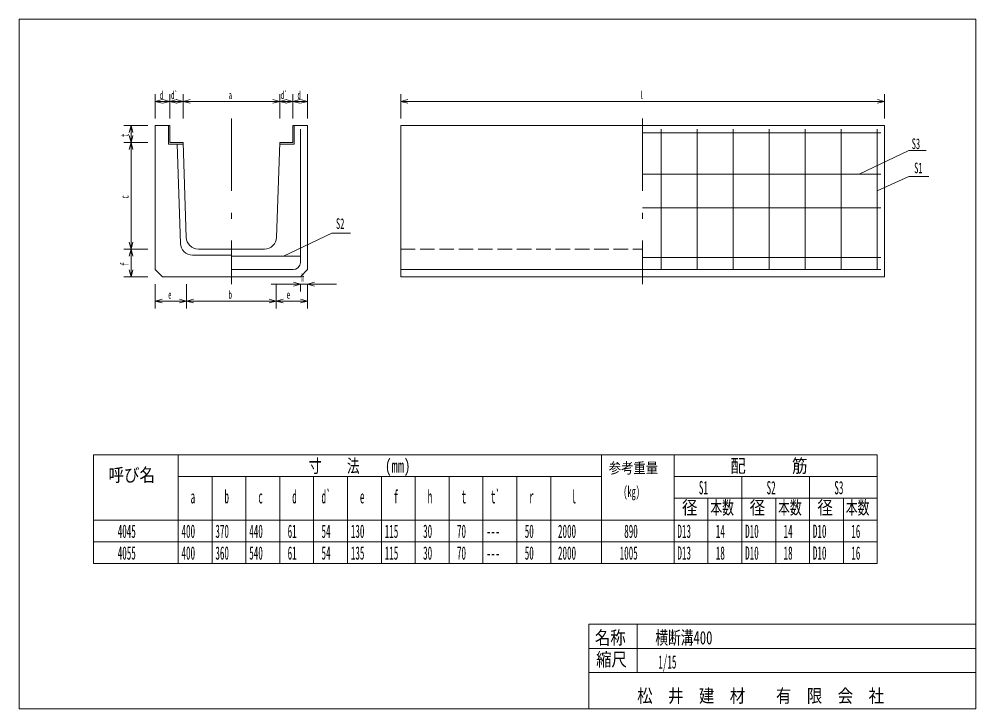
# Model space of a CAD drawing. Units: millimetres, scale not verified. Extents: x -28 to 3928, y 10 to 2860.
import ezdxf
from ezdxf.enums import TextEntityAlignment as Align

# ---------------------------------------------------------------- set-up
doc = ezdxf.new("R2010")
doc.units = ezdxf.units.MM
doc.header["$LTSCALE"] = 10
doc.linetypes.add('USER1', pattern=[50.5, 30, -9, 2.5, -9])
doc.linetypes.add('USER2', pattern=[8, 6, -2])
doc.layers.add('1', color=7, linetype='Continuous', lineweight=18)
doc.layers.add('128', color=7, linetype='Continuous', lineweight=18)
doc.styles.add('ＭＳ ゴシック', font='')
doc.styles.get('ＭＳ ゴシック').set_extended_font_data('MS Gothic')

msp = doc.modelspace()

# ---------------------------------------------------------------- linework, layer by layer
at = {"layer": '1'}
for p, q in [((-27.5, 10), (-27.5, 2860)), ((-27.5, 2860), (3927.5, 2860)), ((3927.5, 2860), (3927.5, 310)), ((535, 2550), (535, 2450)), ((596, 2550), (596, 2450)), ((596, 2550), (596, 2450)), ((650, 2550), (650, 2450)), ((650, 2550), (650, 2450)), ((1050, 2550), (1050, 2450)), ((1050, 2550), (1050, 2450)), ((1104, 2550), (1104, 2450)), ((1104, 2550), (1104, 2450)), ((1165, 2550), (1165, 2450)), ((1550, 2550), (1550, 2450)), ((3550, 2550), (3550, 2450)), ((535, 2520), (563.98, 2527.76)), ((596, 2520), (535, 2520)), ((535, 2520), (563.98, 2512.24)), ((596, 2520), (567.02, 2527.76)), ((596, 2520), (567.02, 2512.24)), ((596, 2520), (624.98, 2527.76)), ((650, 2520), (596, 2520)), ((596, 2520), (624.98, 2512.24)), ((650, 2520), (621.02, 2527.76)), ((650, 2520), (621.02, 2512.24)), ((650, 2520), (678.98, 2527.76)), ((650, 2520), (1050, 2520)), ((650, 2520), (678.98, 2512.24)), ((1050, 2520), (1021.02, 2527.76)), ((1050, 2520), (1021.02, 2512.24)), ((1050, 2520), (1078.98, 2527.76)), ((1050, 2520), (1104, 2520)), ((1050, 2520), (1078.98, 2512.24)), ((1104, 2520), (1075.02, 2527.76)), ((1104, 2520), (1075.02, 2512.24)), ((1104, 2520), (1132.98, 2527.76)), ((1104, 2520), (1165, 2520)), ((1104, 2520), (1132.98, 2512.24)), ((1165, 2520), (1136.02, 2527.76)), ((1165, 2520), (1136.02, 2512.24)), ((1550, 2520), (1578.98, 2527.76)), ((1550, 2520), (3550, 2520)), ((1550, 2520), (1578.98, 2512.24)), ((3550, 2520), (3521.02, 2527.76)), ((3550, 2520), (3521.02, 2512.24)), ((405, 2420), (505, 2420)), ((435, 2420), (427.24, 2391.02)), ((435, 2420), (435, 2350)), ((435, 2420), (442.76, 2391.02)), ((535, 2420), (535, 1825)), ((535, 2420), (596, 2420)), ((590, 2344), (590, 2420)), ((596, 2420), (596, 2350)), ((1165, 2420), (1104, 2420)), ((1104, 2420), (1104, 2350)), ((1110, 2344), (1110, 2420)), ((1165, 2420), (1165, 1825)), ((1550, 2420), (1550, 1795)), ((3550, 1795), (3550, 2420)), ((435, 2350), (427.24, 2378.98)), ((435, 2350), (442.76, 2378.98)), ((1135, 2405), (1135, 1855)), ((2550, 2390), (3535, 2390)), ((2626, 2405), (2626, 1825)), ((2775, 2405), (2775, 1825)), ((2924, 2405), (2924, 1825)), ((3073, 2405), (3073, 1825)), ((3222, 2405), (3222, 1825)), ((3371, 2405), (3371, 1825)), ((3520, 2405), (3520, 1825)), ((405, 2350), (505, 2350)), ((405, 2350), (505, 2350)), ((435, 2350), (427.24, 2321.02)), ((435, 2350), (435, 1910)), ((435, 2350), (442.76, 2321.02)), ((650.2, 2344), (590, 2344)), ((596, 2350), (650, 2350)), ((625.19, 2344), (639.19, 1933.3)), ((650, 2350), (663.35, 1958.3)), ((1036.65, 1958.3), (1050, 2350)), ((1049.8, 2344), (1110, 2344)), ((1104, 2350), (1050, 2350)), ((3445.01, 2220), (3650, 2316.59)), ((3650, 2316.59), (3722.5, 2316.59)), ((3535, 2220), (2550, 2220)), ((3520, 2150), (3650, 2210)), ((3650, 2210), (3732.5, 2210)), ((2550, 2080), (3535, 2080)), ((435, 1910), (427.24, 1938.98)), ((435, 1910), (442.76, 1938.98)), ((1064.88, 1880), (1265, 1975.55)), ((1265, 1975.55), (1342.5, 1975.55)), ((405, 1910), (505, 1910)), ((405, 1910), (505, 1910)), ((435, 1910), (427.24, 1881.02)), ((435, 1910), (435, 1795)), ((435, 1910), (442.76, 1881.02)), ((713.32, 1910), (986.68, 1910)), ((689.16, 1885), (850, 1885)), ((850, 1880), (1135, 1880)), ((2550, 1875), (3535, 1875)), ((435, 1795), (427.24, 1823.98)), ((435, 1795), (442.76, 1823.98)), ((565, 1795), (535, 1825)), ((1105, 1825), (850, 1825)), ((1135, 1795), (1165, 1825)), ((1550, 1825), (2550, 1825)), ((2550, 1825), (3535, 1825)), ((405, 1795), (505, 1795)), ((1135, 1795), (565, 1795)), ((1550, 1795), (3550, 1795)), ((535, 1665), (535, 1765)), ((665, 1665), (665, 1765)), ((665, 1665), (665, 1765)), ((1015, 1765), (1285, 1765)), ((1035, 1665), (1035, 1765)), ((1035, 1665), (1035, 1765)), ((1135, 1765), (1106.02, 1772.76)), ((1135, 1765), (1106.02, 1757.24)), ((1135, 1735), (1135, 1765)), ((1165, 1765), (1193.98, 1772.76)), ((1165, 1665), (1165, 1765)), ((1165, 1735), (1165, 1765)), ((1165, 1765), (1193.98, 1757.24)), ((535, 1695), (563.98, 1702.76)), ((665, 1695), (636.02, 1702.76)), ((665, 1695), (693.98, 1702.76)), ((1035, 1695), (1006.02, 1702.76)), ((1035, 1695), (1063.98, 1702.76)), ((1165, 1695), (1136.02, 1702.76)), ((665, 1695), (535, 1695)), ((535, 1695), (563.98, 1687.24)), ((665, 1695), (636.02, 1687.24)), ((665, 1695), (1035, 1695)), ((665, 1695), (693.98, 1687.24)), ((1035, 1695), (1006.02, 1687.24)), ((1035, 1695), (1165, 1695)), ((1035, 1695), (1063.98, 1687.24)), ((1165, 1695), (1136.02, 1687.24)), ((280, 1060), (3520, 1060)), ((280, 1060), (280, 610)), ((630, 1060), (630, 610)), ((2380, 1060), (2380, 610)), ((2680, 1060), (2680, 610)), ((3520, 1060), (3520, 610)), ((630, 970), (1750, 970)), ((770, 970), (770, 610)), ((910, 970), (910, 610)), ((1050, 970), (1050, 610)), ((1190, 970), (1190, 610)), ((1330, 970), (1330, 610)), ((1470, 970), (1470, 610)), ((1610, 970), (1610, 610)), ((1750, 970), (2380, 970)), ((1750, 610), (1750, 970)), ((1890, 970), (1890, 610)), ((2030, 970), (2030, 610)), ((2170, 970), (2170, 610)), ((2680, 970), (3240, 970)), ((2960, 970), (2960, 880)), ((3240, 970), (3520, 970)), ((3240, 970), (3240, 610)), ((2680, 880), (2750, 880)), ((2750, 880), (3240, 880)), ((2820, 880), (2820, 610)), ((2960, 880), (2960, 610)), ((3100, 880), (3100, 610)), ((3240, 880), (3520, 880)), ((3380, 880), (3380, 610)), ((280, 790), (1750, 790)), ((1750, 790), (2380, 790)), ((2380, 790), (2680, 790)), ((2680, 790), (3520, 790)), ((280, 700), (1750, 700)), ((1750, 700), (2380, 700)), ((2380, 700), (2680, 700)), ((2680, 700), (3520, 700)), ((3520, 610), (280, 610)), ((2327.5, 360), (3927.5, 360)), ((2327.5, 360), (2327.5, 160)), ((2527.5, 360), (2527.5, 160)), ((3927.5, 160), (3927.5, 310)), ((2727.5, 260), (2327.5, 260)), ((2727.5, 260), (3927.5, 260)), ((2327.5, 160), (2327.5, 10)), ((2327.5, 160), (3927.5, 160)), ((3927.5, 160), (3927.5, 10)), ((3927.5, 10), (-27.5, 10))]:
    msp.add_line(p, q, dxfattribs=at)
at = {"layer": '1', "linetype": 'USER1'}
for p, q in [((850, 2450), (850, 1765)), ((2550, 2450), (2550, 1765))]:
    msp.add_line(p, q, dxfattribs=at)
at = {"layer": '1', "linetype": 'USER2'}
msp.add_line((1550, 1910), (2550, 1910), dxfattribs=at)
at = {"layer": '1'}
for centre, radius, start, end in [((713.32, 1960), 50, 181.95251, 270), ((986.68, 1960), 50, 270, 358.04749), ((689.16, 1935), 50, 181.95251, 270), ((1105, 1855), 30, 270, 0)]:
    msp.add_arc(centre, radius, start, end, dxfattribs=at)
at = {"layer": '128'}
for p, q in [((1550, 2420), (2550, 2420)), ((2550, 2420), (3550, 2420))]:
    msp.add_line(p, q, dxfattribs=at)

# ---------------------------------------------------------------- texts
at = {"layer": '1', "style": 'ＭＳ ゴシック'}
for s, height, width, p in [('d', 32.99, 0.5, (554.25, 2520)), ('d`', 32.99, 0.5, (600.5, 2520)), ('a', 32.99, 0.5, (838.75, 2520)), ('d`', 32.99, 0.5, (1054.5, 2520)), ('d', 32.99, 0.5, (1123.25, 2520)), ('l', 32.99, 0.5, (2538.75, 2520)), ('S3', 43.99, 0.5, (3662.5, 2310)), ('S1', 43.99, 0.5, (3672.5, 2210)), ('S2', 43.99, 0.5, (1282.5, 1980)), ('h', 32.99, 0.5, (1138.75, 1765)), ('e', 32.99, 0.5, (588.75, 1695)), ('b', 32.99, 0.5, (838.75, 1695)), ('e ', 32.99, 0.6, (1077.5, 1695)), ('寸\u3000\u3000法\u3000\u3000(mm)', 54.99, 0.7, (1170, 970)), ('参考重量', 43.99, 0.85, (2410, 970)), ('配\u3000\u3000\u3000筋', 54.99, 0.85, (2912.5, 970)), ('呼び名', 54.99, 0.85, (342.5, 932.5)), ('S1', 54.99, 0.5, (2782.5, 880)), ('S2', 54.99, 0.5, (3062.5, 880)), ('S3', 54.99, 0.5, (3342.5, 880)), ('b', 54.99, 0.5, (821.25, 842.5)), ('d', 54.99, 0.5, (1101.25, 842.5)), ('d`', 54.99, 0.5, (1222.5, 842.5)), ('f', 54.99, 0.5, (1521.25, 842.5)), ('h', 54.99, 0.5, (1661.25, 842.5)), ('t', 54.99, 0.5, (1801.25, 842.5)), ('t`', 54.99, 0.5, (1922.5, 842.5)), ('l', 54.99, 0.5, (2256.25, 842.5)), ('(kg)', 43.99, 0.5, (2470, 872.5)), ('a', 54.99, 0.5, (681.25, 842.5)), ('c', 54.99, 0.5, (961.25, 842.5)), ('e', 54.99, 0.5, (1381.25, 842.5)), ('r', 54.99, 0.5, (2081.25, 842.5)), ('径', 54.99, 0.85, (2712.5, 797.5)), ('本数', 54.99, 0.65, (2830, 797.5)), ('径', 54.99, 0.85, (2992.5, 797.5)), ('本数', 54.99, 0.65, (3110, 797.5)), ('径', 54.99, 0.85, (3272.5, 797.5)), ('本数', 54.99, 0.65, (3390, 797.5)), ('4045', 54.99, 0.5, (380, 700)), ('400', 54.99, 0.5, (643.75, 700)), ('370', 54.99, 0.5, (783.75, 700)), ('440', 54.99, 0.5, (923.75, 700)), ('61', 54.99, 0.5, (1082.5, 700)), ('54', 54.99, 0.5, (1222.5, 700)), ('130', 54.99, 0.5, (1343.75, 700)), ('115', 54.99, 0.5, (1483.75, 700)), ('30', 54.99, 0.5, (1642.5, 700)), ('70', 54.99, 0.5, (1782.5, 700)), ('50', 54.99, 0.5, (2062.5, 700)), ('2000', 54.99, 0.5, (2200, 700)), ('890', 54.99, 0.5, (2473.75, 700)), ('D13', 54.99, 0.5, (2693.75, 700)), ('14', 54.99, 0.5, (2852.5, 700)), ('D10', 54.99, 0.5, (2973.75, 700)), ('14', 54.99, 0.5, (3132.5, 700)), ('D10', 54.99, 0.5, (3253.75, 700)), ('16', 54.99, 0.5, (3412.5, 700)), ('---', 54.99, 0.5, (1903.75, 700)), ('4055', 54.99, 0.5, (380, 610)), ('400', 54.99, 0.5, (643.75, 610)), ('360', 54.99, 0.5, (783.75, 610)), ('540', 54.99, 0.5, (923.75, 610)), ('61', 54.99, 0.5, (1082.5, 610)), ('54', 54.99, 0.5, (1222.5, 610)), ('135', 54.99, 0.5, (1343.75, 610)), ('115', 54.99, 0.5, (1483.75, 610)), ('30', 54.99, 0.5, (1642.5, 610)), ('70', 54.99, 0.5, (1782.5, 610)), ('50', 54.99, 0.5, (2062.5, 610)), ('2000', 54.99, 0.5, (2200, 610)), ('1005', 54.99, 0.5, (2455, 610)), ('D13', 54.99, 0.5, (2693.75, 610)), ('18', 54.99, 0.5, (2852.5, 610)), ('D10', 54.99, 0.5, (2973.75, 610)), ('18', 54.99, 0.5, (3132.5, 610)), ('D10', 54.99, 0.5, (3253.75, 610)), ('16', 54.99, 0.5, (3412.5, 610)), ('---', 54.99, 0.5, (1903.75, 610)), ('名称', 54.99, 0.85, (2352.5, 260)), ('横断溝400', 54.99, 0.7, (2602.5, 260)), ('縮尺', 54.99, 0.85, (2357.5, 170)), ('1/15', 54.99, 0.5, (2614.82, 160)), ('松\u3000井\u3000建\u3000材\u3000\u3000有\u3000限\u3000会\u3000社', 54.99, 0.85, (2527.5, 20))]:
    msp.add_text(s, height=height, dxfattribs=dict(at, width=width)).set_placement(p, align=Align.BOTTOM_LEFT)
at = {"layer": '1', "style": 'ＭＳ ゴシック', "width": 0.5}
for s, p in [('t', (435, 2373.75)), ('c', (435, 2118.75)), ('f', (435, 1841.25))]:
    msp.add_text(s, height=32.99, rotation=90, dxfattribs=at).set_placement(p, align=Align.BOTTOM_LEFT)

doc.saveas('drawing.dxf')
